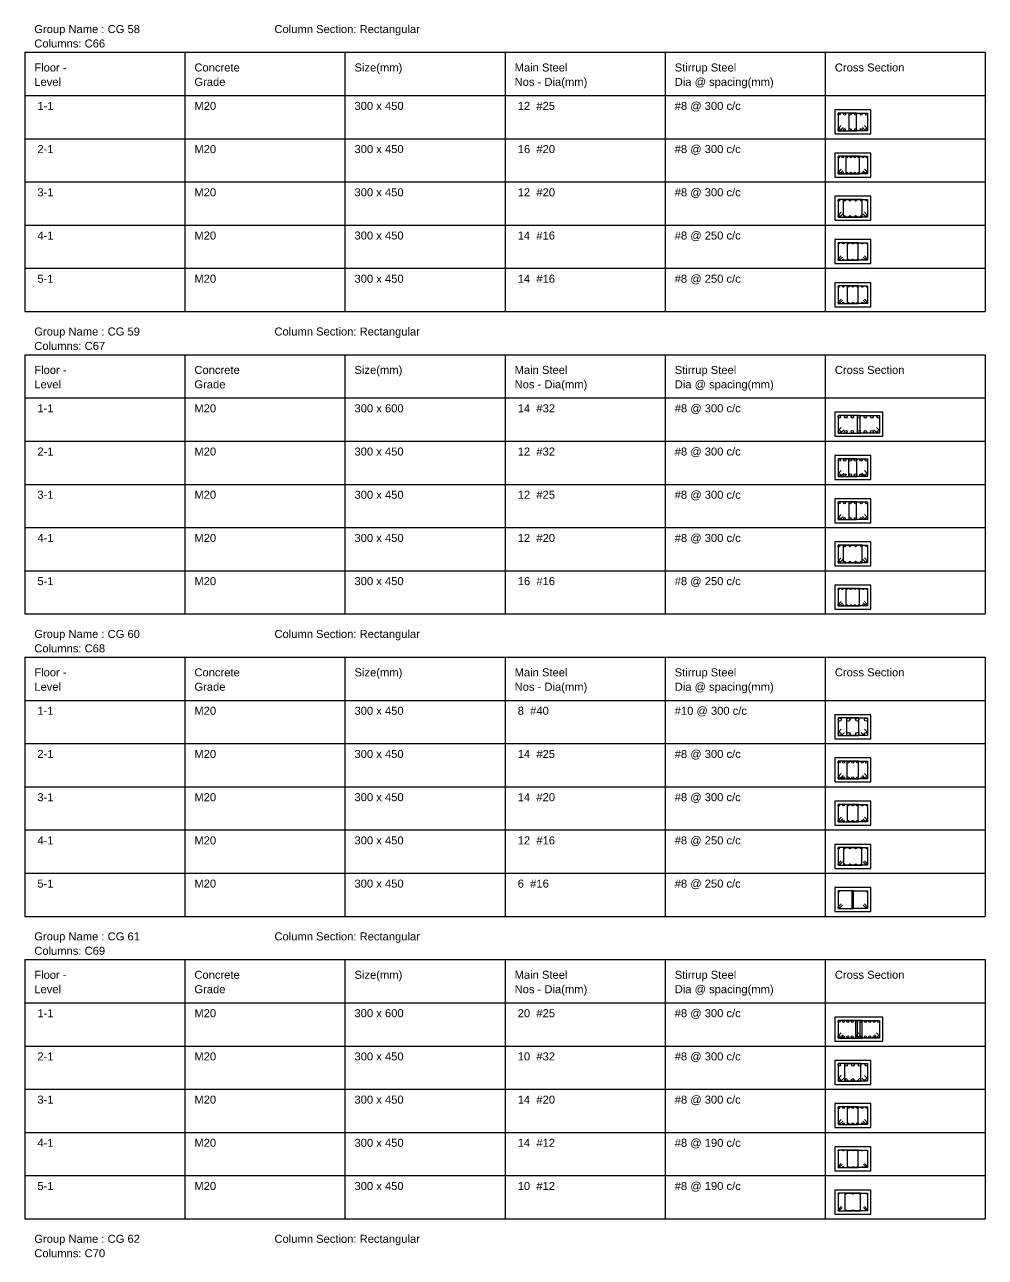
# Model space of a CAD drawing. Extents: x 28 to 264, y -211 to 74.
# Drawn here: x 73.06 to 85.06, y -175.38 to -159.97 of the extents above; entities that cross this region are included whole.
import ezdxf

# ---------------------------------------------------------------- set-up
doc = ezdxf.new("R2010")
doc.units = 0
doc.layers.add('Schedule', color=140, linetype='CONTINUOUS')
doc.styles.add('STRUDS_Arial', font='ARIAL.TTF', dxfattribs={"height": 0.04})

msp = doc.modelspace()

# ---------------------------------------------------------------- linework, layer by layer
at = {"layer": 'Schedule'}
for p, q in [((73.058, -160.32), (85.058, -160.32)), ((73.058, -160.32), (73.058, -163.56)), ((75.058, -160.32), (75.058, -163.56)), ((77.058, -160.32), (77.058, -163.56)), ((79.058, -160.32), (79.058, -163.56)), ((81.058, -160.32), (81.058, -163.56)), ((83.058, -160.32), (83.058, -163.56)), ((85.058, -160.32), (85.058, -163.56)), ((73.058, -160.86), (85.058, -160.86)), ((83.628, -161.04), (83.178, -161.04)), ((83.178, -161.04), (83.178, -161.34)), ((83.45, -161.08), (83.218, -161.08)), ((83.218, -161.08), (83.218, -161.3)), ((83.356, -161.3), (83.356, -161.08)), ((83.356, -161.08), (83.588, -161.08)), ((83.45, -161.3), (83.45, -161.08)), ((83.588, -161.08), (83.588, -161.3)), ((83.628, -161.34), (83.628, -161.04)), ((83.218, -161.275), (83.258, -161.235)), ((83.218, -161.3), (83.45, -161.3)), ((83.243, -161.3), (83.283, -161.26)), ((83.588, -161.3), (83.356, -161.3)), ((83.563, -161.3), (83.523, -161.26)), ((83.588, -161.275), (83.548, -161.235)), ((73.058, -161.4), (85.058, -161.4)), ((83.178, -161.34), (83.628, -161.34)), ((83.628, -161.58), (83.178, -161.58)), ((83.178, -161.58), (83.178, -161.88)), ((83.628, -161.88), (83.628, -161.58)), ((83.488, -161.62), (83.218, -161.62)), ((83.218, -161.62), (83.218, -161.84)), ((83.318, -161.84), (83.318, -161.62)), ((83.318, -161.62), (83.588, -161.62)), ((83.488, -161.84), (83.488, -161.62)), ((83.588, -161.62), (83.588, -161.84)), ((83.178, -161.88), (83.628, -161.88)), ((83.218, -161.82), (83.258, -161.78)), ((83.218, -161.84), (83.488, -161.84)), ((83.238, -161.84), (83.278, -161.8)), ((83.588, -161.84), (83.318, -161.84)), ((83.568, -161.84), (83.528, -161.8)), ((83.588, -161.82), (83.548, -161.78)), ((73.058, -161.94), (85.058, -161.94)), ((83.628, -162.12), (83.178, -162.12)), ((83.178, -162.12), (83.178, -162.42)), ((83.518, -162.16), (83.218, -162.16)), ((83.218, -162.16), (83.218, -162.38)), ((83.288, -162.38), (83.288, -162.16)), ((83.288, -162.16), (83.588, -162.16)), ((83.518, -162.38), (83.518, -162.16)), ((83.588, -162.16), (83.588, -162.38)), ((83.628, -162.42), (83.628, -162.12)), ((83.218, -162.36), (83.258, -162.32)), ((83.218, -162.38), (83.518, -162.38)), ((83.238, -162.38), (83.278, -162.34)), ((83.588, -162.38), (83.288, -162.38)), ((83.568, -162.38), (83.528, -162.34)), ((83.588, -162.36), (83.548, -162.32)), ((73.058, -162.48), (85.058, -162.48)), ((83.178, -162.42), (83.628, -162.42)), ((83.628, -162.66), (83.178, -162.66)), ((83.178, -162.66), (83.178, -162.96)), ((83.628, -162.96), (83.628, -162.66)), ((83.47, -162.7), (83.218, -162.7)), ((83.218, -162.7), (83.218, -162.92)), ((83.336, -162.92), (83.336, -162.7)), ((83.336, -162.7), (83.588, -162.7)), ((83.47, -162.92), (83.47, -162.7)), ((83.588, -162.7), (83.588, -162.92)), ((83.178, -162.96), (83.628, -162.96)), ((83.218, -162.904), (83.258, -162.864)), ((83.218, -162.92), (83.47, -162.92)), ((83.234, -162.92), (83.274, -162.88)), ((83.588, -162.92), (83.336, -162.92)), ((83.572, -162.92), (83.532, -162.88)), ((83.588, -162.904), (83.548, -162.864)), ((73.058, -163.02), (85.058, -163.02)), ((83.628, -163.2), (83.178, -163.2)), ((83.178, -163.2), (83.178, -163.5)), ((83.47, -163.24), (83.218, -163.24)), ((83.218, -163.24), (83.218, -163.46)), ((83.336, -163.46), (83.336, -163.24)), ((83.336, -163.24), (83.588, -163.24)), ((83.47, -163.46), (83.47, -163.24)), ((83.588, -163.24), (83.588, -163.46)), ((83.628, -163.5), (83.628, -163.2)), ((83.218, -163.444), (83.258, -163.404)), ((83.218, -163.46), (83.47, -163.46)), ((83.234, -163.46), (83.274, -163.42)), ((83.588, -163.46), (83.336, -163.46)), ((83.572, -163.46), (83.532, -163.42)), ((83.588, -163.444), (83.548, -163.404)), ((73.058, -163.56), (85.058, -163.56)), ((83.178, -163.5), (83.628, -163.5)), ((73.058, -164.1), (85.058, -164.1)), ((73.058, -164.1), (73.058, -167.34)), ((75.058, -164.1), (75.058, -167.34)), ((77.058, -164.1), (77.058, -167.34)), ((79.058, -164.1), (79.058, -167.34)), ((81.058, -164.1), (81.058, -167.34)), ((83.058, -164.1), (83.058, -167.34)), ((85.058, -164.1), (85.058, -167.34)), ((73.058, -164.64), (85.058, -164.64)), ((83.778, -164.82), (83.178, -164.82)), ((83.178, -164.82), (83.178, -165.12)), ((83.778, -165.12), (83.778, -164.82)), ((83.494, -164.86), (83.218, -164.86)), ((83.218, -164.86), (83.218, -165.08)), ((83.462, -165.08), (83.462, -164.86)), ((83.462, -164.86), (83.738, -164.86)), ((83.494, -165.08), (83.494, -164.86)), ((83.738, -164.86), (83.738, -165.08)), ((83.178, -165.12), (83.778, -165.12)), ((83.218, -165.048), (83.258, -165.008)), ((83.218, -165.08), (83.494, -165.08)), ((83.25, -165.08), (83.29, -165.04)), ((83.738, -165.08), (83.462, -165.08)), ((83.706, -165.08), (83.666, -165.04)), ((83.738, -165.048), (83.698, -165.008)), ((73.058, -165.18), (85.058, -165.18)), ((83.628, -165.36), (83.178, -165.36)), ((83.178, -165.36), (83.178, -165.66)), ((83.4528, -165.4), (83.218, -165.4)), ((83.218, -165.4), (83.218, -165.62)), ((83.3532, -165.62), (83.3532, -165.4)), ((83.3532, -165.4), (83.588, -165.4)), ((83.4528, -165.62), (83.4528, -165.4)), ((83.588, -165.4), (83.588, -165.62)), ((83.628, -165.66), (83.628, -165.36)), ((83.218, -165.588), (83.258, -165.548)), ((83.218, -165.62), (83.4528, -165.62)), ((83.25, -165.62), (83.29, -165.58)), ((83.588, -165.62), (83.3532, -165.62)), ((83.556, -165.62), (83.516, -165.58)), ((83.588, -165.588), (83.548, -165.548)), ((73.058, -165.72), (85.058, -165.72)), ((83.178, -165.66), (83.628, -165.66)), ((83.628, -165.9), (83.178, -165.9)), ((83.178, -165.9), (83.178, -166.2)), ((83.628, -166.2), (83.628, -165.9)), ((83.45, -165.94), (83.218, -165.94)), ((83.218, -165.94), (83.218, -166.16)), ((83.356, -166.16), (83.356, -165.94)), ((83.356, -165.94), (83.588, -165.94)), ((83.45, -166.16), (83.45, -165.94)), ((83.588, -165.94), (83.588, -166.16)), ((83.178, -166.2), (83.628, -166.2)), ((83.218, -166.135), (83.258, -166.095)), ((83.218, -166.16), (83.45, -166.16)), ((83.243, -166.16), (83.283, -166.12)), ((83.588, -166.16), (83.356, -166.16)), ((83.563, -166.16), (83.523, -166.12)), ((83.588, -166.135), (83.548, -166.095)), ((73.058, -166.26), (85.058, -166.26)), ((83.628, -166.44), (83.178, -166.44)), ((83.178, -166.44), (83.178, -166.74)), ((83.518, -166.48), (83.218, -166.48)), ((83.218, -166.48), (83.218, -166.7)), ((83.288, -166.7), (83.288, -166.48)), ((83.288, -166.48), (83.588, -166.48)), ((83.518, -166.7), (83.518, -166.48)), ((83.588, -166.48), (83.588, -166.7)), ((83.628, -166.74), (83.628, -166.44)), ((83.218, -166.68), (83.258, -166.64)), ((83.218, -166.7), (83.518, -166.7)), ((83.238, -166.7), (83.278, -166.66)), ((83.588, -166.7), (83.288, -166.7)), ((83.568, -166.7), (83.528, -166.66)), ((83.588, -166.68), (83.548, -166.64)), ((73.058, -166.8), (85.058, -166.8)), ((83.178, -166.74), (83.628, -166.74)), ((83.628, -166.98), (83.178, -166.98)), ((83.178, -166.98), (83.178, -167.28)), ((83.628, -167.28), (83.628, -166.98)), ((83.4869, -167.02), (83.218, -167.02)), ((83.218, -167.02), (83.218, -167.24)), ((83.3192, -167.24), (83.3192, -167.02)), ((83.3192, -167.02), (83.588, -167.02)), ((83.4869, -167.24), (83.4869, -167.02)), ((83.588, -167.02), (83.588, -167.24)), ((83.178, -167.28), (83.628, -167.28)), ((83.218, -167.224), (83.258, -167.184)), ((83.218, -167.24), (83.4869, -167.24)), ((83.234, -167.24), (83.274, -167.2)), ((83.588, -167.24), (83.3192, -167.24)), ((83.572, -167.24), (83.532, -167.2)), ((83.588, -167.224), (83.548, -167.184)), ((73.058, -167.34), (85.058, -167.34)), ((73.058, -167.88), (85.058, -167.88)), ((73.058, -167.88), (73.058, -171.12)), ((75.058, -167.88), (75.058, -171.12)), ((77.058, -167.88), (77.058, -171.12)), ((79.058, -167.88), (79.058, -171.12)), ((81.058, -167.88), (81.058, -171.12)), ((83.058, -167.88), (83.058, -171.12)), ((85.058, -167.88), (85.058, -171.12)), ((73.058, -168.42), (85.058, -168.42)), ((83.628, -168.6), (83.178, -168.6)), ((83.178, -168.6), (83.178, -168.9)), ((83.478, -168.64), (83.218, -168.64)), ((83.218, -168.64), (83.218, -168.86)), ((83.328, -168.86), (83.328, -168.64)), ((83.328, -168.64), (83.588, -168.64)), ((83.478, -168.86), (83.478, -168.64)), ((83.588, -168.64), (83.588, -168.86)), ((83.628, -168.9), (83.628, -168.6)), ((83.218, -168.82), (83.258, -168.78)), ((83.258, -168.86), (83.298, -168.82)), ((83.548, -168.86), (83.508, -168.82)), ((83.588, -168.82), (83.548, -168.78)), ((73.058, -168.96), (85.058, -168.96)), ((83.178, -168.9), (83.628, -168.9)), ((83.218, -168.86), (83.478, -168.86)), ((83.588, -168.86), (83.328, -168.86)), ((83.628, -169.14), (83.178, -169.14)), ((83.178, -169.14), (83.178, -169.44)), ((83.628, -169.44), (83.628, -169.14)), ((83.473, -169.18), (83.218, -169.18)), ((83.218, -169.18), (83.218, -169.4)), ((83.333, -169.4), (83.333, -169.18)), ((83.333, -169.18), (83.588, -169.18)), ((83.473, -169.4), (83.473, -169.18)), ((83.588, -169.18), (83.588, -169.4)), ((83.178, -169.44), (83.628, -169.44)), ((83.218, -169.375), (83.258, -169.335)), ((83.218, -169.4), (83.473, -169.4)), ((83.243, -169.4), (83.283, -169.36)), ((83.588, -169.4), (83.333, -169.4)), ((83.563, -169.4), (83.523, -169.36)), ((83.588, -169.375), (83.548, -169.335)), ((73.058, -169.5), (85.058, -169.5)), ((83.628, -169.68), (83.178, -169.68)), ((83.178, -169.68), (83.178, -169.98)), ((83.4714, -169.72), (83.218, -169.72)), ((83.218, -169.72), (83.218, -169.94)), ((83.3347, -169.94), (83.3347, -169.72)), ((83.3347, -169.72), (83.588, -169.72)), ((83.4714, -169.94), (83.4714, -169.72)), ((83.588, -169.72), (83.588, -169.94)), ((83.628, -169.98), (83.628, -169.68)), ((83.218, -169.92), (83.258, -169.88)), ((83.238, -169.94), (83.278, -169.9)), ((83.568, -169.94), (83.528, -169.9)), ((83.588, -169.92), (83.548, -169.88)), ((73.058, -170.04), (85.058, -170.04)), ((83.178, -169.98), (83.628, -169.98)), ((83.218, -169.94), (83.4714, -169.94)), ((83.588, -169.94), (83.3347, -169.94)), ((83.628, -170.22), (83.178, -170.22)), ((83.178, -170.22), (83.178, -170.52)), ((83.628, -170.52), (83.628, -170.22)), ((83.5172, -170.26), (83.218, -170.26)), ((83.218, -170.26), (83.218, -170.48)), ((83.2888, -170.48), (83.2888, -170.26)), ((83.2888, -170.26), (83.588, -170.26)), ((83.5172, -170.48), (83.5172, -170.26)), ((83.588, -170.26), (83.588, -170.48)), ((83.178, -170.52), (83.628, -170.52)), ((83.218, -170.464), (83.258, -170.424)), ((83.218, -170.48), (83.5172, -170.48)), ((83.234, -170.48), (83.274, -170.44)), ((83.588, -170.48), (83.2888, -170.48)), ((83.572, -170.48), (83.532, -170.44)), ((83.588, -170.464), (83.548, -170.424)), ((73.058, -170.58), (85.058, -170.58)), ((83.628, -170.76), (83.178, -170.76)), ((83.178, -170.76), (83.178, -171.06)), ((83.411, -170.8), (83.218, -170.8)), ((83.218, -170.8), (83.218, -171.02)), ((83.395, -171.02), (83.395, -170.8)), ((83.395, -170.8), (83.588, -170.8)), ((83.411, -171.02), (83.411, -170.8)), ((83.588, -170.8), (83.588, -171.02)), ((83.628, -171.06), (83.628, -170.76)), ((83.218, -171.004), (83.258, -170.964)), ((83.234, -171.02), (83.274, -170.98)), ((83.572, -171.02), (83.532, -170.98)), ((83.588, -171.004), (83.548, -170.964)), ((73.058, -171.12), (85.058, -171.12)), ((83.178, -171.06), (83.628, -171.06)), ((83.218, -171.02), (83.411, -171.02)), ((83.588, -171.02), (83.395, -171.02)), ((73.058, -171.66), (85.058, -171.66)), ((73.058, -171.66), (73.058, -174.9)), ((75.058, -171.66), (75.058, -174.9)), ((77.058, -171.66), (77.058, -174.9)), ((79.058, -171.66), (79.058, -174.9)), ((81.058, -171.66), (81.058, -174.9)), ((83.058, -171.66), (83.058, -174.9)), ((85.058, -171.66), (85.058, -174.9)), ((73.058, -172.2), (85.058, -172.2)), ((83.778, -172.38), (83.178, -172.38)), ((83.178, -172.38), (83.178, -172.68)), ((83.778, -172.68), (83.778, -172.38)), ((83.463, -172.42), (83.218, -172.42)), ((83.218, -172.42), (83.218, -172.64)), ((83.518, -172.42), (83.438, -172.42)), ((83.438, -172.42), (83.438, -172.64)), ((83.463, -172.64), (83.463, -172.42)), ((83.493, -172.64), (83.493, -172.42)), ((83.493, -172.42), (83.738, -172.42)), ((83.518, -172.64), (83.518, -172.42)), ((83.738, -172.42), (83.738, -172.64)), ((83.178, -172.68), (83.778, -172.68)), ((83.218, -172.615), (83.258, -172.575)), ((83.218, -172.64), (83.463, -172.64)), ((83.243, -172.64), (83.283, -172.6)), ((83.438, -172.615), (83.478, -172.575)), ((83.438, -172.64), (83.518, -172.64)), ((83.463, -172.64), (83.503, -172.6)), ((83.738, -172.64), (83.493, -172.64)), ((83.713, -172.64), (83.673, -172.6)), ((83.738, -172.615), (83.698, -172.575)), ((73.058, -172.74), (85.058, -172.74)), ((83.628, -172.92), (83.178, -172.92)), ((83.178, -172.92), (83.178, -173.22)), ((83.5035, -172.96), (83.218, -172.96)), ((83.218, -172.96), (83.218, -173.18)), ((83.3025, -173.18), (83.3025, -172.96)), ((83.3025, -172.96), (83.588, -172.96)), ((83.5035, -173.18), (83.5035, -172.96)), ((83.588, -172.96), (83.588, -173.18)), ((83.628, -173.22), (83.628, -172.92)), ((83.218, -173.148), (83.258, -173.108)), ((83.25, -173.18), (83.29, -173.14)), ((83.556, -173.18), (83.516, -173.14)), ((83.588, -173.148), (83.548, -173.108)), ((73.058, -173.28), (85.058, -173.28)), ((83.178, -173.22), (83.628, -173.22)), ((83.218, -173.18), (83.5035, -173.18)), ((83.588, -173.18), (83.3025, -173.18)), ((83.628, -173.46), (83.178, -173.46)), ((83.178, -173.46), (83.178, -173.76)), ((83.628, -173.76), (83.628, -173.46)), ((83.4714, -173.5), (83.218, -173.5)), ((83.218, -173.5), (83.218, -173.72)), ((83.3347, -173.72), (83.3347, -173.5)), ((83.3347, -173.5), (83.588, -173.5)), ((83.4714, -173.72), (83.4714, -173.5)), ((83.588, -173.5), (83.588, -173.72)), ((83.178, -173.76), (83.628, -173.76)), ((83.218, -173.7), (83.258, -173.66)), ((83.218, -173.72), (83.4714, -173.72)), ((83.238, -173.72), (83.278, -173.68)), ((83.588, -173.72), (83.3347, -173.72)), ((83.568, -173.72), (83.528, -173.68)), ((83.588, -173.7), (83.548, -173.66)), ((73.058, -173.82), (85.058, -173.82)), ((83.628, -174), (83.178, -174)), ((83.178, -174), (83.178, -174.3)), ((83.4687, -174.04), (83.218, -174.04)), ((83.218, -174.04), (83.218, -174.26)), ((83.3374, -174.26), (83.3374, -174.04)), ((83.3374, -174.04), (83.588, -174.04)), ((83.4687, -174.26), (83.4687, -174.04)), ((83.588, -174.04), (83.588, -174.26)), ((83.628, -174.3), (83.628, -174)), ((83.218, -174.248), (83.258, -174.208)), ((83.23, -174.26), (83.27, -174.22)), ((83.576, -174.26), (83.536, -174.22)), ((83.588, -174.248), (83.548, -174.208)), ((73.058, -174.36), (85.058, -174.36)), ((83.178, -174.3), (83.628, -174.3)), ((83.218, -174.26), (83.4687, -174.26)), ((83.588, -174.26), (83.3374, -174.26)), ((83.628, -174.54), (83.178, -174.54)), ((83.178, -174.54), (83.178, -174.84)), ((83.628, -174.84), (83.628, -174.54)), ((83.4985, -174.58), (83.218, -174.58)), ((83.218, -174.58), (83.218, -174.8)), ((83.3075, -174.8), (83.3075, -174.58)), ((83.3075, -174.58), (83.588, -174.58)), ((83.4985, -174.8), (83.4985, -174.58)), ((83.588, -174.58), (83.588, -174.8)), ((83.178, -174.84), (83.628, -174.84)), ((83.218, -174.788), (83.258, -174.748)), ((83.218, -174.8), (83.4985, -174.8)), ((83.23, -174.8), (83.27, -174.76)), ((83.588, -174.8), (83.3075, -174.8)), ((83.576, -174.8), (83.536, -174.76)), ((83.588, -174.788), (83.548, -174.748)), ((73.058, -174.9), (85.058, -174.9))]:
    msp.add_line(p, q, dxfattribs=at)
for centre, radius in [((83.2305, -161.092), 0.0125), ((83.2995, -161.092), 0.0125), ((83.3685, -161.092), 0.0125), ((83.4375, -161.092), 0.0125), ((83.5065, -161.092), 0.0125), ((83.5755, -161.092), 0.0125), ((83.2305, -161.287), 0.0125), ((83.2995, -161.287), 0.0125), ((83.3685, -161.287), 0.0125), ((83.4375, -161.287), 0.0125), ((83.5065, -161.287), 0.0125), ((83.5755, -161.287), 0.0125), ((83.228, -161.63), 0.01), ((83.278, -161.63), 0.01), ((83.328, -161.63), 0.01), ((83.378, -161.63), 0.01), ((83.428, -161.63), 0.01), ((83.478, -161.63), 0.01), ((83.528, -161.63), 0.01), ((83.578, -161.63), 0.01), ((83.228, -161.83), 0.01), ((83.278, -161.83), 0.01), ((83.328, -161.83), 0.01), ((83.378, -161.83), 0.01), ((83.428, -161.83), 0.01), ((83.478, -161.83), 0.01), ((83.528, -161.83), 0.01), ((83.578, -161.83), 0.01), ((83.228, -162.17), 0.01), ((83.298, -162.17), 0.01), ((83.368, -162.17), 0.01), ((83.438, -162.17), 0.01), ((83.508, -162.17), 0.01), ((83.578, -162.17), 0.01), ((83.228, -162.37), 0.01), ((83.298, -162.37), 0.01), ((83.368, -162.37), 0.01), ((83.438, -162.37), 0.01), ((83.508, -162.37), 0.01), ((83.578, -162.37), 0.01), ((83.226, -162.708), 0.008), ((83.285, -162.708), 0.008), ((83.344, -162.708), 0.008), ((83.403, -162.708), 0.008), ((83.462, -162.708), 0.008), ((83.521, -162.708), 0.008), ((83.58, -162.708), 0.008), ((83.226, -162.912), 0.008), ((83.285, -162.912), 0.008), ((83.344, -162.912), 0.008), ((83.403, -162.912), 0.008), ((83.462, -162.912), 0.008), ((83.521, -162.912), 0.008), ((83.58, -162.912), 0.008), ((83.226, -163.248), 0.008), ((83.285, -163.248), 0.008), ((83.344, -163.248), 0.008), ((83.403, -163.248), 0.008), ((83.462, -163.248), 0.008), ((83.521, -163.248), 0.008), ((83.58, -163.248), 0.008), ((83.226, -163.452), 0.008), ((83.285, -163.452), 0.008), ((83.344, -163.452), 0.008), ((83.403, -163.452), 0.008), ((83.462, -163.452), 0.008), ((83.521, -163.452), 0.008), ((83.58, -163.452), 0.008), ((83.234, -164.876), 0.016), ((83.3154, -164.876), 0.016), ((83.3967, -164.876), 0.016), ((83.478, -164.876), 0.016), ((83.5593, -164.876), 0.016), ((83.6407, -164.876), 0.016), ((83.722, -164.876), 0.016), ((83.234, -165.064), 0.016), ((83.3154, -165.064), 0.016), ((83.3967, -165.064), 0.016), ((83.478, -165.064), 0.016), ((83.5593, -165.064), 0.016), ((83.6407, -165.064), 0.016), ((83.722, -165.064), 0.016), ((83.234, -165.416), 0.016), ((83.3016, -165.416), 0.016), ((83.3692, -165.416), 0.016), ((83.4368, -165.416), 0.016), ((83.5044, -165.416), 0.016), ((83.572, -165.416), 0.016), ((83.234, -165.604), 0.016), ((83.3016, -165.604), 0.016), ((83.3692, -165.604), 0.016), ((83.4368, -165.604), 0.016), ((83.5044, -165.604), 0.016), ((83.572, -165.604), 0.016), ((83.2305, -165.952), 0.0125), ((83.2995, -165.952), 0.0125), ((83.3685, -165.952), 0.0125), ((83.4375, -165.952), 0.0125), ((83.5065, -165.952), 0.0125), ((83.5755, -165.952), 0.0125), ((83.2305, -166.147), 0.0125), ((83.2995, -166.147), 0.0125), ((83.3685, -166.147), 0.0125), ((83.4375, -166.147), 0.0125), ((83.5065, -166.147), 0.0125), ((83.5755, -166.147), 0.0125), ((83.228, -166.49), 0.01), ((83.298, -166.49), 0.01), ((83.368, -166.49), 0.01), ((83.438, -166.49), 0.01), ((83.508, -166.49), 0.01), ((83.578, -166.49), 0.01), ((83.228, -166.69), 0.01), ((83.298, -166.69), 0.01), ((83.368, -166.69), 0.01), ((83.438, -166.69), 0.01), ((83.508, -166.69), 0.01), ((83.578, -166.69), 0.01), ((83.226, -167.028), 0.008), ((83.2766, -167.028), 0.008), ((83.3272, -167.028), 0.008), ((83.3777, -167.028), 0.008), ((83.4283, -167.028), 0.008), ((83.4789, -167.028), 0.008), ((83.5294, -167.028), 0.008), ((83.58, -167.028), 0.008), ((83.226, -167.232), 0.008), ((83.2766, -167.232), 0.008), ((83.3272, -167.232), 0.008), ((83.3777, -167.232), 0.008), ((83.4283, -167.232), 0.008), ((83.4789, -167.232), 0.008), ((83.5294, -167.232), 0.008), ((83.58, -167.232), 0.008), ((83.238, -168.66), 0.02), ((83.348, -168.66), 0.02), ((83.458, -168.66), 0.02), ((83.568, -168.66), 0.02), ((83.238, -168.84), 0.02), ((83.348, -168.84), 0.02), ((83.458, -168.84), 0.02), ((83.568, -168.84), 0.02), ((83.2305, -169.192), 0.0125), ((83.288, -169.192), 0.0125), ((83.3455, -169.192), 0.0125), ((83.403, -169.192), 0.0125), ((83.4605, -169.192), 0.0125), ((83.518, -169.192), 0.0125), ((83.5755, -169.192), 0.0125), ((83.2305, -169.387), 0.0125), ((83.288, -169.387), 0.0125), ((83.3455, -169.387), 0.0125), ((83.403, -169.387), 0.0125), ((83.4605, -169.387), 0.0125), ((83.518, -169.387), 0.0125), ((83.5755, -169.387), 0.0125), ((83.228, -169.73), 0.01), ((83.2863, -169.73), 0.01), ((83.3447, -169.73), 0.01), ((83.403, -169.73), 0.01), ((83.4613, -169.73), 0.01), ((83.5197, -169.73), 0.01), ((83.578, -169.73), 0.01), ((83.228, -169.93), 0.01), ((83.2863, -169.93), 0.01), ((83.3447, -169.93), 0.01), ((83.403, -169.93), 0.01), ((83.4613, -169.93), 0.01), ((83.5197, -169.93), 0.01), ((83.578, -169.93), 0.01), ((83.226, -170.268), 0.008), ((83.2968, -170.268), 0.008), ((83.3676, -170.268), 0.008), ((83.4384, -170.268), 0.008), ((83.5092, -170.268), 0.008), ((83.58, -170.268), 0.008), ((83.226, -170.472), 0.008), ((83.2968, -170.472), 0.008), ((83.3676, -170.472), 0.008), ((83.4384, -170.472), 0.008), ((83.5092, -170.472), 0.008), ((83.58, -170.472), 0.008), ((83.226, -170.808), 0.008), ((83.403, -170.808), 0.008), ((83.58, -170.808), 0.008), ((83.226, -171.012), 0.008), ((83.403, -171.012), 0.008), ((83.58, -171.012), 0.008), ((83.2305, -172.432), 0.0125), ((83.2855, -172.432), 0.0125), ((83.3405, -172.432), 0.0125), ((83.3955, -172.432), 0.0125), ((83.4505, -172.432), 0.0125), ((83.5055, -172.432), 0.0125), ((83.5605, -172.432), 0.0125), ((83.6155, -172.432), 0.0125), ((83.6705, -172.432), 0.0125), ((83.7255, -172.432), 0.0125), ((83.2305, -172.627), 0.0125), ((83.2855, -172.627), 0.0125), ((83.3405, -172.627), 0.0125), ((83.3955, -172.627), 0.0125), ((83.4505, -172.627), 0.0125), ((83.5055, -172.627), 0.0125), ((83.5605, -172.627), 0.0125), ((83.6155, -172.627), 0.0125), ((83.6705, -172.627), 0.0125), ((83.7255, -172.627), 0.0125), ((83.234, -172.976), 0.016), ((83.3185, -172.976), 0.016), ((83.403, -172.976), 0.016), ((83.4875, -172.976), 0.016), ((83.572, -172.976), 0.016), ((83.234, -173.164), 0.016), ((83.3185, -173.164), 0.016), ((83.403, -173.164), 0.016), ((83.4875, -173.164), 0.016), ((83.572, -173.164), 0.016), ((83.228, -173.51), 0.01), ((83.2863, -173.51), 0.01), ((83.3447, -173.51), 0.01), ((83.403, -173.51), 0.01), ((83.4613, -173.51), 0.01), ((83.5197, -173.51), 0.01), ((83.578, -173.51), 0.01), ((83.228, -173.71), 0.01), ((83.2863, -173.71), 0.01), ((83.3447, -173.71), 0.01), ((83.403, -173.71), 0.01), ((83.4613, -173.71), 0.01), ((83.5197, -173.71), 0.01), ((83.578, -173.71), 0.01), ((83.224, -174.046), 0.006), ((83.2837, -174.046), 0.006), ((83.3434, -174.046), 0.006), ((83.403, -174.046), 0.006), ((83.4627, -174.046), 0.006), ((83.5223, -174.046), 0.006), ((83.582, -174.046), 0.006), ((83.224, -174.254), 0.006), ((83.2837, -174.254), 0.006), ((83.3434, -174.254), 0.006), ((83.403, -174.254), 0.006), ((83.4627, -174.254), 0.006), ((83.5223, -174.254), 0.006), ((83.582, -174.254), 0.006), ((83.224, -174.586), 0.006), ((83.3135, -174.586), 0.006), ((83.403, -174.586), 0.006), ((83.4925, -174.586), 0.006), ((83.582, -174.586), 0.006), ((83.224, -174.794), 0.006), ((83.3135, -174.794), 0.006), ((83.403, -174.794), 0.006), ((83.4925, -174.794), 0.006), ((83.582, -174.794), 0.006)]:
    msp.add_circle(centre, radius, dxfattribs=at)

# ---------------------------------------------------------------- texts
at = {"layer": 'Schedule', "style": 'STRUDS_Arial'}
for s, p in [('Group Name : CG 58', (73.178, -160.08)), ('Column Section: Rectangular ', (76.178, -160.08)), ('Columns: C66 ', (73.178, -160.26)), ('Floor - ', (73.178, -160.56)), ('Concrete', (75.178, -160.56)), ('Size(mm)', (77.178, -160.56)), ('Main Steel', (79.178, -160.56)), ('Stirrup Steel', (81.178, -160.56)), ('Cross Section', (83.178, -160.56)), ('Level', (73.178, -160.74)), ('Grade', (75.178, -160.74)), ('Nos - Dia(mm)', (79.178, -160.74)), ('Dia @ spacing(mm)', (81.178, -160.74)), (' 1-1', (73.178, -161.04)), ('M20', (75.178, -161.04)), ('300 x 450 ', (77.178, -161.04)), (' 12  #25 ', (79.178, -161.04)), ('#8 @ 300 c/c', (81.178, -161.04)), (' 2-1', (73.178, -161.58)), ('M20', (75.178, -161.58)), ('300 x 450 ', (77.178, -161.58)), (' 16  #20 ', (79.178, -161.58)), ('#8 @ 300 c/c', (81.178, -161.58)), (' 3-1', (73.178, -162.12)), ('M20', (75.178, -162.12)), ('300 x 450 ', (77.178, -162.12)), (' 12  #20 ', (79.178, -162.12)), ('#8 @ 300 c/c', (81.178, -162.12)), (' 4-1', (73.178, -162.66)), ('M20', (75.178, -162.66)), ('300 x 450 ', (77.178, -162.66)), (' 14  #16 ', (79.178, -162.66)), ('#8 @ 250 c/c', (81.178, -162.66)), (' 5-1', (73.178, -163.2)), ('M20', (75.178, -163.2)), ('300 x 450 ', (77.178, -163.2)), (' 14  #16 ', (79.178, -163.2)), ('#8 @ 250 c/c', (81.178, -163.2)), ('Group Name : CG 59', (73.178, -163.86)), ('Column Section: Rectangular ', (76.178, -163.86)), ('Columns: C67 ', (73.178, -164.04)), ('Floor - ', (73.178, -164.34)), ('Size(mm)', (77.178, -164.34)), ('Main Steel', (79.178, -164.34)), ('Stirrup Steel', (81.178, -164.34)), ('Cross Section', (83.178, -164.34)), ('Concrete', (75.178, -164.34)), ('Level', (73.178, -164.52)), ('Grade', (75.178, -164.52)), ('Nos - Dia(mm)', (79.178, -164.52)), ('Dia @ spacing(mm)', (81.178, -164.52)), (' 1-1', (73.178, -164.82)), ('M20', (75.178, -164.82)), ('300 x 600 ', (77.178, -164.82)), (' 14  #32 ', (79.178, -164.82)), ('#8 @ 300 c/c', (81.178, -164.82)), (' 2-1', (73.178, -165.36)), ('M20', (75.178, -165.36)), ('300 x 450 ', (77.178, -165.36)), (' 12  #32 ', (79.178, -165.36)), ('#8 @ 300 c/c', (81.178, -165.36)), (' 3-1', (73.178, -165.9)), ('M20', (75.178, -165.9)), ('300 x 450 ', (77.178, -165.9)), (' 12  #25 ', (79.178, -165.9)), ('#8 @ 300 c/c', (81.178, -165.9)), (' 4-1', (73.178, -166.44)), ('M20', (75.178, -166.44)), ('300 x 450 ', (77.178, -166.44)), (' 12  #20 ', (79.178, -166.44)), ('#8 @ 300 c/c', (81.178, -166.44)), (' 5-1', (73.178, -166.98)), ('M20', (75.178, -166.98)), ('300 x 450 ', (77.178, -166.98)), (' 16  #16 ', (79.178, -166.98)), ('#8 @ 250 c/c', (81.178, -166.98)), ('Group Name : CG 60', (73.178, -167.64)), ('Column Section: Rectangular ', (76.178, -167.64)), ('Columns: C68 ', (73.178, -167.82)), ('Floor - ', (73.178, -168.12)), ('Concrete', (75.178, -168.12)), ('Size(mm)', (77.178, -168.12)), ('Main Steel', (79.178, -168.12)), ('Stirrup Steel', (81.178, -168.12)), ('Cross Section', (83.178, -168.12)), ('Level', (73.178, -168.3)), ('Grade', (75.178, -168.3)), ('Nos - Dia(mm)', (79.178, -168.3)), ('Dia @ spacing(mm)', (81.178, -168.3)), (' 1-1', (73.178, -168.6)), ('M20', (75.178, -168.6)), ('300 x 450 ', (77.178, -168.6)), (' 8  #40 ', (79.178, -168.6)), ('#10 @ 300 c/c', (81.178, -168.6)), (' 2-1', (73.178, -169.14)), ('M20', (75.178, -169.14)), ('300 x 450 ', (77.178, -169.14)), (' 14  #25 ', (79.178, -169.14)), ('#8 @ 300 c/c', (81.178, -169.14)), (' 3-1', (73.178, -169.68)), ('M20', (75.178, -169.68)), ('300 x 450 ', (77.178, -169.68)), (' 14  #20 ', (79.178, -169.68)), ('#8 @ 300 c/c', (81.178, -169.68)), (' 4-1', (73.178, -170.22)), ('M20', (75.178, -170.22)), ('300 x 450 ', (77.178, -170.22)), (' 12  #16 ', (79.178, -170.22)), ('#8 @ 250 c/c', (81.178, -170.22)), (' 5-1', (73.178, -170.76)), ('M20', (75.178, -170.76)), ('300 x 450 ', (77.178, -170.76)), (' 6  #16 ', (79.178, -170.76)), ('#8 @ 250 c/c', (81.178, -170.76)), ('Group Name : CG 61', (73.178, -171.42)), ('Column Section: Rectangular ', (76.178, -171.42)), ('Columns: C69 ', (73.178, -171.6)), ('Floor - ', (73.178, -171.9)), ('Concrete', (75.178, -171.9)), ('Size(mm)', (77.178, -171.9)), ('Main Steel', (79.178, -171.9)), ('Stirrup Steel', (81.178, -171.9)), ('Cross Section', (83.178, -171.9)), ('Level', (73.178, -172.08)), ('Grade', (75.178, -172.08)), ('Nos - Dia(mm)', (79.178, -172.08)), ('Dia @ spacing(mm)', (81.178, -172.08)), (' 1-1', (73.178, -172.38)), ('M20', (75.178, -172.38)), ('300 x 600 ', (77.178, -172.38)), (' 20  #25 ', (79.178, -172.38)), ('#8 @ 300 c/c', (81.178, -172.38)), (' 2-1', (73.178, -172.92)), ('M20', (75.178, -172.92)), ('300 x 450 ', (77.178, -172.92)), (' 10  #32 ', (79.178, -172.92)), ('#8 @ 300 c/c', (81.178, -172.92)), (' 3-1', (73.178, -173.46)), ('M20', (75.178, -173.46)), ('300 x 450 ', (77.178, -173.46)), (' 14  #20 ', (79.178, -173.46)), ('#8 @ 300 c/c', (81.178, -173.46)), (' 4-1', (73.178, -174)), ('M20', (75.178, -174)), ('300 x 450 ', (77.178, -174)), (' 14  #12 ', (79.178, -174)), ('#8 @ 190 c/c', (81.178, -174)), (' 5-1', (73.178, -174.54)), ('M20', (75.178, -174.54)), ('300 x 450 ', (77.178, -174.54)), (' 10  #12 ', (79.178, -174.54)), ('#8 @ 190 c/c', (81.178, -174.54)), ('Group Name : CG 62', (73.178, -175.2)), ('Column Section: Rectangular ', (76.178, -175.2)), ('Columns: C70 ', (73.178, -175.38))]:
    msp.add_text(s, height=0.1, dxfattribs=at).set_placement(p)

doc.saveas('drawing.dxf')
